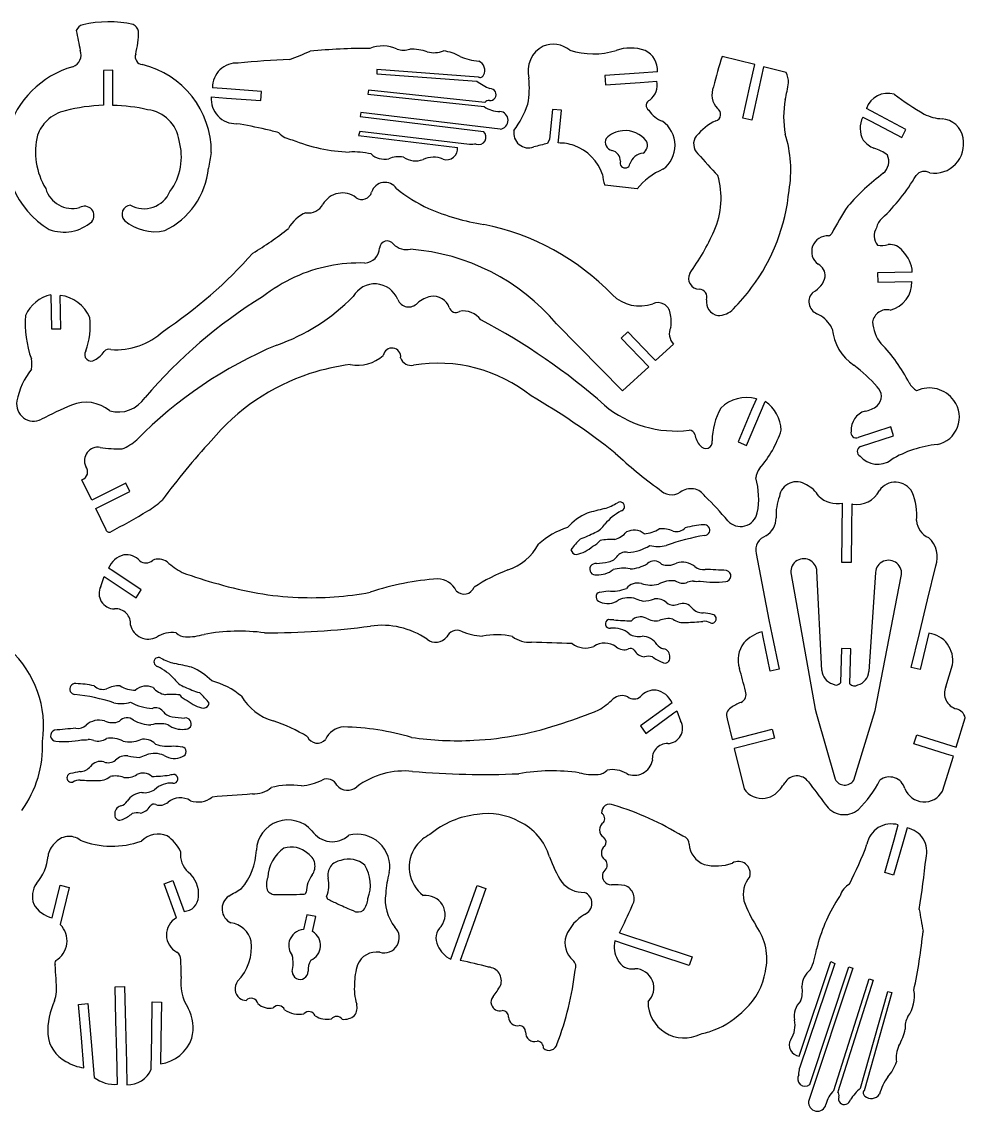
# Model space of a CAD drawing. Extents: x 0 to 235, y 0 to 127.
# Drawn here: x 127.9 to 234.7, y 3.8 to 127.1 of the extents above; entities that cross this region are included whole.
import ezdxf

# ---------------------------------------------------------------- set-up
doc = ezdxf.new("R2010")
doc.units = 0
doc.layers.add('WHITE', color=7, linetype='CONTINUOUS')

msp = doc.modelspace()

# ---------------------------------------------------------------- linework, layer by layer
at = {"layer": 'WHITE', "linetype": 'CONTINUOUS'}
for p, q in [((210.839914, 122.2946), (207.159914, 123.2081)), ((210.335914, 120.0006), (210.839914, 122.2946)), ((138.169414, 121.6491), (137.119414, 121.6436)), ((137.119414, 121.6436), (137.135414, 118.2681)), ((138.185414, 118.2206), (138.169414, 121.6491)), ((179.570841, 120.887738), (168.052414, 121.7276)), ((168.052414, 121.7276), (168.052414, 121.2606)), ((168.052414, 121.2606), (179.381914, 120.4361)), ((197.751914, 121.3181), (193.882414, 121.0451)), ((193.882414, 121.0451), (193.961414, 120.0006)), ((199.846414, 121.4706), (197.751914, 121.3181)), ((211.858414, 122.0426), (210.524914, 115.9896)), ((214.410051, 121.412761), (211.858414, 122.0426)), ((151.073914, 119.5541), (149.456914, 119.6751)), ((193.961414, 120.0006), (197.888414, 120.2786)), ((197.888414, 120.2786), (199.778435, 120.409884)), ((209.501414, 116.2206), (210.335914, 120.0006)), ((149.330941, 118.630361), (151.058414, 118.5041)), ((151.058414, 118.5041), (154.922414, 118.2206)), ((155.000914, 119.2656), (151.073914, 119.5541)), ((154.922414, 118.2206), (155.000914, 119.2656)), ((167.117914, 119.3966), (167.054914, 118.9296)), ((167.054914, 118.9296), (180.227414, 117.5436)), ((180.295581, 118.005506), (167.117914, 119.3966)), ((137.135414, 118.2681), (137.13537, 117.711489)), ((138.185414, 117.6746), (138.185414, 118.2206)), ((187.944914, 117.2231), (187.598414, 113.8686)), ((188.989414, 117.1181), (187.944914, 117.2231)), ((224.547914, 116.7716), (223.492414, 117.3281)), ((166.256914, 116.8716), (166.188914, 116.4041)), ((166.188914, 116.4041), (180.132914, 114.7401)), ((182.012441, 114.986542), (166.256914, 116.8716)), ((188.637914, 113.7056), (188.989414, 117.1181)), ((210.524914, 115.9896), (209.501414, 116.2206)), ((223.083173, 116.357027), (223.996414, 115.8741)), ((227.970914, 114.9606), (224.547914, 116.7716)), ((166.136414, 114.7346), (166.004914, 114.2781)), ((178.552379, 113.233407), (166.136414, 114.7346)), ((223.996414, 115.8741), (227.482414, 114.0311)), ((227.482414, 114.0311), (227.970914, 114.9606)), ((166.004914, 114.2781), (177.203414, 112.9181)), ((187.598414, 113.8686), (187.393543, 113.359091)), ((188.611414, 113.4221), (188.637914, 113.7056)), ((197.525914, 108.2406), (193.866971, 108.644999)), ((228.684802, 98.80085), (224.747414, 98.7221)), ((224.747414, 98.7221), (224.768414, 97.6721)), ((224.768414, 97.6721), (228.642914, 97.7456)), ((131.176316, 96.25476), (131.249914, 92.3801)), ((132.299914, 92.4011), (132.226414, 96.1706)), ((195.877414, 85.3871), (188.396414, 92.9631)), ((131.249914, 92.3801), (132.299914, 92.4011)), ((196.486414, 92.0651), (195.725414, 91.3356)), ((195.725414, 91.3356), (198.854414, 88.0701)), ((199.211414, 89.2196), (196.486414, 92.0651)), ((201.647455, 90.658128), (199.615414, 88.7946)), ((199.615414, 88.7946), (199.211414, 89.2196)), ((198.854414, 88.0701), (195.877414, 85.3871)), ((209.926414, 79.1766), (212.042386, 84.169344)), ((211.028914, 84.4791), (210.493414, 83.2191)), ((210.493414, 83.2191), (208.960414, 79.5861)), ((226.248914, 81.2816), (222.563414, 80.0901)), ((222.820594, 79.071649), (226.568914, 80.2791)), ((226.568914, 80.2791), (226.248914, 81.2816)), ((208.960414, 79.5861), (209.926414, 79.1766)), ((135.796414, 72.9921), (134.688556, 75.30181)), ((139.649914, 74.9241), (135.796414, 72.9921)), ((136.258414, 72.0471), (140.122414, 73.9841)), ((140.122414, 73.9841), (139.649914, 74.9241)), ((137.376914, 69.7056), (136.258414, 72.0471)), ((220.715414, 65.9516), (220.788914, 72.6716)), ((221.838914, 72.5511), (221.807414, 69.8106)), ((221.901787, 72.54578), (221.838914, 72.5511)), ((221.807414, 69.8106), (221.765414, 65.9361)), ((211.018306, 66.954711), (212.435914, 59.4576)), ((221.765414, 65.9361), (220.715414, 65.9516)), ((230.406914, 61.7256), (231.335914, 65.5526)), ((136.820008, 63.227093), (137.203414, 64.3661)), ((137.203414, 64.3661), (137.528914, 64.1456)), ((137.528914, 64.1456), (140.804914, 61.9566)), ((138.164414, 64.9856), (137.702414, 65.2956)), ((141.387914, 62.8331), (138.164414, 64.9856)), ((214.956162, 64.587015), (217.675414, 49.3513)), ((218.451672, 53.735764), (217.888291, 64.960402)), ((224.517657, 64.8176), (223.762516, 53.60613)), ((224.463914, 49.20955), (227.440414, 64.3976)), ((140.804914, 61.9566), (141.387914, 62.8331)), ((229.482914, 57.8931), (230.406914, 61.7256)), ((212.435914, 59.4576), (212.834914, 57.6516)), ((211.795414, 57.5046), (211.674914, 58.0926)), ((212.588414, 53.6456), (211.795414, 57.5046)), ((212.834914, 57.6516), (213.617414, 53.8556)), ((228.553414, 54.0656), (229.482914, 57.8931)), ((230.569296, 57.9404), (229.571914, 53.8191)), ((220.673414, 56.1971), (220.573408, 52.32256)), ((221.723414, 56.1656), (220.673414, 56.1971)), ((221.618087, 52.2283), (221.723414, 56.1656)), ((232.464496, 51.860763), (233.231414, 54.3546)), ((213.617414, 53.8556), (212.588414, 53.6456)), ((229.571914, 53.8191), (228.553414, 54.0656)), ((201.032914, 49.73455), (197.898914, 47.45605)), ((201.484414, 50.0653), (201.032914, 49.73455)), ((217.675414, 49.3513), (217.838414, 48.78955)), ((198.518414, 46.60555), (201.699914, 48.92605)), ((201.699914, 48.92605), (202.019914, 49.15705)), ((202.019914, 49.15705), (202.44512, 48.033518)), ((207.731757, 48.259276), (208.288414, 45.9283)), ((217.838414, 48.78955), (219.948914, 41.40805)), ((222.053931, 41.303008), (224.463914, 49.20955)), ((233.645914, 45.0358), (234.674914, 48.38005)), ((197.898914, 47.45605), (198.518414, 46.60555)), ((208.288414, 45.9283), (212.834914, 47.06755)), ((212.834914, 47.06755), (213.092414, 46.04905)), ((213.092414, 46.04905), (209.270414, 45.09355)), ((228.873914, 45.4243), (229.183414, 46.42705)), ((229.183414, 46.42705), (233.645914, 45.0358)), ((209.270414, 45.09355), (208.535414, 44.90455)), ((208.535414, 44.90455), (209.632414, 40.31605)), ((232.569914, 44.2693), (228.873914, 45.4243)), ((232.113085, 40.06399), (233.336414, 44.03305)), ((233.336414, 44.03305), (232.569914, 44.2693)), ((226.621414, 34.57255), (227.094082, 36.242011)), ((228.091414, 35.90605), (227.650414, 34.3468)), ((225.560914, 30.84505), (226.621414, 34.57255)), ((227.650414, 34.3468), (226.574414, 30.5563)), ((226.574414, 30.5563), (225.560914, 30.84505)), ((143.996914, 29.58505), (144.983914, 29.94205)), ((144.983914, 29.94205), (146.249414, 26.4613)), ((131.32852, 25.721051), (132.205414, 29.41705)), ((132.205414, 29.41705), (133.229414, 29.17555)), ((133.229414, 29.17555), (132.231914, 24.96505)), ((145.398924, 25.731544), (143.996914, 29.58505)), ((178.142914, 25.8103), (179.418914, 29.39605)), ((180.410914, 29.0443), (178.956914, 24.9703)), ((179.418914, 29.39605), (180.410914, 29.0443)), ((160.135414, 26.0833), (159.778414, 24.4033)), ((161.164414, 25.8628), (160.135414, 26.0833)), ((160.802482, 24.167032), (161.164414, 25.8628)), ((176.867414, 22.2298), (178.142914, 25.8103)), ((178.956914, 24.9703), (177.507541, 20.901354)), ((195.551914, 24.04105), (203.762914, 21.32155)), ((176.441914, 21.04855), (176.867414, 22.2298)), ((196.208414, 22.71805), (195.016285, 23.111815)), ((203.432414, 20.32405), (196.208414, 22.71805)), ((203.762914, 21.32155), (203.432414, 20.32405)), ((215.890414, 10.08655), (219.470914, 20.7808)), ((219.896414, 20.5603), (215.927384, 8.700759)), ((221.959414, 20.0143), (216.945673, 4.957281)), ((217.082414, 6.847275), (221.518414, 20.1718)), ((219.470914, 20.7808), (219.896414, 20.5603)), ((221.518414, 20.1718), (221.959414, 20.0143)), ((219.812414, 6.196275), (223.817914, 18.8173)), ((224.258914, 18.6598), (220.253164, 6.033528)), ((223.817914, 18.8173), (224.258914, 18.6598)), ((138.437414, 17.9248), (139.487414, 17.9563)), ((138.536914, 14.1238), (138.437414, 17.9248)), ((139.487414, 17.9563), (139.602914, 13.6303)), ((222.815414, 6.437775), (225.902414, 17.37355)), ((226.358914, 17.27905), (223.219647, 6.164772)), ((225.902414, 17.37355), (226.358914, 17.27905)), ((142.579414, 12.4018), (142.631914, 16.20805)), ((142.631914, 16.20805), (143.681914, 16.1923)), ((143.681914, 16.1923), (143.624414, 11.87155)), ((134.294914, 15.92455), (135.339914, 16.0138)), ((134.620414, 12.13405), (134.294914, 15.92455)), ((135.339914, 16.0138), (135.712414, 11.7088)), ((138.636914, 10.3228), (138.536914, 14.1238)), ((139.602914, 13.6303), (139.712914, 9.30955)), ((142.526798, 8.595525), (142.579414, 12.4018)), ((134.914333, 8.753046), (134.620414, 12.13405)), ((135.712414, 11.7088), (136.064414, 7.666275)), ((143.624414, 11.87155), (143.587414, 9.1993)), ((138.726136, 6.884044), (138.636914, 10.3228)), ((139.712914, 9.30955), (139.781414, 6.826275))]:
    msp.add_line(p, q, dxfattribs=at)
for centre, radius, start, end in [((137.740808, 113.999408), 13.139289, 77.899091, 103.055608), ((135.071414, 125.7381), 1.10226, 105.72521, 158.162), ((179.393624, 134.071624), 46.032429, -170.088391, -167.229291), ((139.807458, 125.686454), 1.348823, 16.733314, 59.341458), ((128.876914, 126.2986), 12.2243, -13.400261, -1.049), ((188.014005, 121.643525), 2.952653, 50.35551, 112.383066), ((133.146914, 123.4006), 1.44094, -69.811, 20.115947), ((141.617468, 123.179259), 0.896125, 161.364741, 263.028548), ((126.946742, 204.786515), 87.667307, -69.108715, -67.476424), ((166.9358, 59.073082), 65.0495, 89.696282, 95.652386), ((168.751414, 120.5151), 3.894942, 65.4802, 112.186154), ((171.086914, 126.0171), 2.086078, -110.162479, -69.832), ((171.638403, 116.671906), 7.38885, 73.151106, 88.698978), ((174.556463, 126.66822), 3.025952, -104.86749, -69.259813), ((175.088491, 119.165353), 4.704055, 59.127891, 83.413677), ((188.33814, 121.564958), 3.160268, 117.280444, 194.817791), ((192.567914, 132.3906), 8.8842, -107.49, -73.084204), ((196.790914, 119.1501), 5.01575, 70.938116, 109.061), ((197.337922, 121.626717), 2.513346, -3.561242, 64.270488), ((139.137415, 112.37606), 10.193352, -0.110539, 76.548003), ((152.217914, 119.7111), 2.761235, 86.7199, 180.747023), ((164.611914, -8.39135), 131.429991, 92.7926, 95.341919), ((180.023922, 129.02003), 6.340163, -113.436313, -93.809791), ((179.160914, 121.6511), 1.132484, -29.843, 67.041633), ((236.212156, 113.167957), 30.738204, 160.935399, 167.577864), ((136.574185, 111.774177), 10.683639, 105.917258, 164.205793), ((179.765414, 121.2501), 0.411364, -118.234, -23.281001), ((211.543387, 120.127857), 3.141456, 2.078459, 24.143001), ((183.473056, 125.801255), 6.747023, -127.326943, -112.665127), ((174.25279, 119.700875), 11.0806, -9.763198, 5.467942), ((197.600414, 120.0076), 2.21486, -51.11046, 10.4647), ((208.293414, 118.8681), 2.289369, 156.523201, 222.799), ((160.195914, 129.9101), 55.33804, -12.07227, -10.062), ((152.1249, 118.403417), 2.80316, 175.356241, 271.268907), ((180.886713, 118.895796), 0.679625, -96.500575, 91.145362), ((225.891273, 116.509143), 2.5348, 73.12925, 161.150377), ((248.621461, 148.574211), 36.9087, -126.578094, -120.238892), ((138.298565, 94.826531), 22.9145, 92.909721, 103.887269), ((137.824414, 98.8426), 18.8354, 76.8093, 88.901803), ((141.672453, 113.174294), 4.03195, 7.274007, 83.591031), ((181.93415, 119.879428), 2.892929, -126.154727, -88.971595), ((180.734126, 117.67914), 0.546659, 82.046132, 143.343324), ((174.464459, 121.599836), 11.35535, -36.50062, -19.432979), ((199.185266, 117.676552), 0.637445, 107.748972, 239.240262), ((206.235774, 116.654695), 0.75878, -75.179089, 60.131095), ((224.080414, 116.3756), 9.965048, 168.652, 191.34992), ((133.738914, 112.8296), 4.340275, 134.075598, 159.843309), ((133.744914, 112.8351), 4.340505, 102.59, 134.183), ((181.918919, 115.985695), 1.00352, -84.652623, 86.163052), ((201.384414, 118.6776), 2.96231, -148.477, -109.456372), ((209.097414, 110.2621), 6.256257, 115.23807, 141.002), ((225.503341, 115.102458), 2.726015, 152.598634, 209.925596), ((232.381201, 121.465451), 5.323306, -116.163183, -93.568097), ((231.924914, 113.6261), 2.529454, 8.25743, 87.167612), ((136.236414, 112.3851), 10.20445, 166.991402, 239.078), ((144.819914, 69.1606), 47.02105, 76.8851, 80.986), ((144.869289, 69.150433), 47.019775, 75.067282, 76.946507), ((179.580914, 114.0931), 0.850478, -109.423, 49.530235), ((185.249414, 114.5476), 1.683475, 169.81395, 290.517), ((196.162414, 111.7851), 3.040965, 95.179, 134.82), ((196.16176, 111.78596), 3.04005, 37.266835, 95.168177), ((198.471027, 113.139683), 3.353413, -53.602871, 54.932958), ((137.434495, 112.398925), 8.00525, 166.076395, 211.076588), ((139.382137, 111.825399), 6.5589, -36.597255, 16.468754), ((158.771727, 116.135816), 2.36723, -138.985071, -96.645237), ((165.574865, 131.014915), 18.6272, -112.329498, -91.939937), ((194.880032, 113.517339), 0.960213, 153.743272, 258.332988), ((197.678008, 113.153657), 1.019531, -58.643991, 27.650302), ((205.395914, 113.3001), 1.468112, 142.239526, 228.574), ((201.221861, 110.356785), 13.702944, -9.662477, 17.22459), ((225.708174, 115.863286), 3.330045, -140.442002, -114.10283), ((231.184992, 113.313667), 3.3127, -98.952597, 11.769393), ((168.316379, 108.111912), 19.4543, 167.398013, 172.783018), ((165.436632, 103.977307), 8.435464, 76.455631, 93.345941), ((175.969136, 112.771024), 1.24301, -108.965815, 6.795308), ((181.535414, 79.5656), 33.799602, 93.79536, 95.0633), ((192.145708, 91.028598), 22.83055, 102.013923, 106.034746), ((188.659414, 108.2036), 5.21869, 70.497663, 90.526994), ((188.653914, 108.2031), 5.221, 18.3512, 70.4426), ((194.413414, 111.3741), 1.233332, -0.944, 77.238223), ((198.398079, 110.545618), 1.74772, 96.226415, 163.434181), ((222.883914, 108.0196), 5.02229, 53.510379, 73.0477), ((168.969914, 113.9216), 2.337993, -131.78, -78.961585), ((170.551414, 108.9861), 2.873946, 79.363338, 113.237), ((172.42976, 113.821368), 2.42068, -123.835847, -68.860966), ((174.470754, 108.969958), 2.844494, 67.372213, 114.244068), ((196.171914, 111.1541), 0.56195, 159.186129, 348.692), ((271.116414, 170.9206), 88.859474, -138.636511, -136.499), ((224.226914, 111.3416), 1.792712, -48.982022, 23.5313), ((140.175914, 111.4966), 8.8902, -64.094096, -6.074), ((197.614849, 110.076741), 4.012041, -176.715614, -159.092441), ((203.442414, 103.4051), 7.64105, 112.967, 140.741193), ((198.019414, 107.1741), 9.018158, -24.262, 16.614246), ((241.07711, 89.04362), 26.1605, 126.807902, 138.856399), ((230.065914, 109.0281), 1.179369, 59.218308, 143.699), ((168.987414, 107.3901), 1.577965, 34.4388, 162.777508), ((209.171914, 121.6506), 23.236476, -46.14, -30.875309), ((133.605851, 109.160314), 3.156785, -163.556948, -75.130906), ((141.706914, 109.1906), 3.205725, -118.439, -23.446579), ((164.172059, 105.242487), 2.52859, 51.907453, 150.652622), ((166.376414, 108.1876), 1.152127, -124.007349, -16.659), ((180.778114, 120.956348), 16.451451, -129.61219, -114.649689), ((192.990914, 110.1011), 21.8354, -36.696, -5.372), ((134.976914, 105.1966), 1.07127, -39.649449, 121.579), ((140.233581, 105.360609), 1.012522, 93.017863, 223.36687), ((160.335914, 107.3641), 1.855335, -98.988856, -28.397), ((242.471844, 91.861764), 25.5382, 145.692729, 153.680086), ((161.574578, 101.804667), 4.028165, 112.300512, 151.011063), ((184.639527, 131.430974), 27.595426, -112.865665, -99.300057), ((226.385414, 103.5051), 1.781632, 128.660593, 169.82), ((132.651914, 108.1356), 4.800405, -110.22139, -48.993), ((142.938914, 108.6231), 5.24465, -131.0081, -77.657), ((137.367142, 129.198914), 32.789065, -59.458297, -50.889469), ((174.678494, 76.829535), 27.9162, 44.064158, 78.634254), ((226.007414, 102.9126), 1.647892, 146.589475, 219.847), ((169.244414, 101.4786), 0.863343, 34.843158, 176.171), ((181.482556, 114.415599), 27.07065, -35.593695, -23.852963), ((219.066801, 101.128149), 1.7737, 85.410612, 233.697128), ((218.566884, 104.10832), 1.371598, -62.098767, -42.314427), ((166.613186, 101.604088), 1.77117, -86.913603, -2.195051), ((171.482414, 103.5411), 2.191264, -134.264, -79.140927), ((170.10686, 77.516073), 23.939893, 40.183832, 85.715857), ((225.192646, 105.095498), 3.269962, -97.91771, -76.236028), ((226.134414, 100.1181), 1.808766, 35.7133, 95.194809), ((225.125414, 98.6116), 3.564338, 3.04351, 45.962738), ((115.06704, 135.418184), 52.014423, -56.332546, -41.490241), ((166.157163, 82.048077), 17.795954, 88.224477, 114.561259), ((204.555221, 98.092238), 1.20207, 151.838034, 270.513383), ((217.348406, 98.372952), 1.484676, -3.337667, 63.249179), ((166.167414, 82.0531), 17.79565, 114.598, 128.302), ((167.840319, 94.680341), 2.79881, 21.671706, 151.064368), ((216.301147, 98.875717), 2.597135, -63.367334, -13.11267), ((225.418577, 97.65014), 3.22575, -76.241977, 1.695811), ((132.113604, 92.156643), 4.203935, 102.882644, 155.304678), ((197.856414, 99.4206), 4.451273, -134.472507, -71.072), ((204.519414, 95.9656), 0.925789, -17.79, 87.116198), ((192.988414, 110.0916), 21.831773, -44.983921, -36.672088), ((218.457414, 95.4581), 1.478278, 132.149, 247.012296), ((131.743481, 92.049445), 4.149355, 23.093833, 83.31633), ((185.167414, 47.4875), 57.070421, 121.748357, 139.402), ((149.383914, 111.7531), 22.43435, -70.862, -44.479229), ((171.675414, 96.1916), 1.323345, -158.84, -41.78604), ((175.020673, 92.40716), 3.740106, 103.083407, 129.095657), ((174.452286, 94.128949), 1.941276, 20.233938, 98.241018), ((199.909876, 93.986882), 1.366685, 7.720245, 116.489264), ((206.891451, 95.410802), 1.515086, 169.660386, 261.256783), ((140.531982, 93.042555), 12.26875, 175.931472, 199.344955), ((176.998851, 94.989343), 0.749315, -165.390767, -56.44463), ((177.897594, 92.069841), 2.345655, 34.82516, 101.921997), ((198.171914, 93.2301), 3.232085, -12.083, 16.914888), ((206.800786, 96.054076), 2.145302, -93.732, -40.579958), ((216.467414, 90.9266), 3.47109, 30.9398, 65.9844), ((225.834414, 92.8741), 1.679985, 77.929269, 169.933), ((127.994914, 92.6521), 7.634512, -21.281, 7.714849), ((146.663914, 30.28865), 71.3005, 48.579174, 62.2857), ((202.896973, 91.839729), 1.719731, 155.476334, 223.399771), ((216.467003, 90.923045), 3.473272, 25.091527, 30.986603), ((228.626414, 93.4946), 4.458209, -175.795987, -141.535), ((138.527283, 97.898073), 7.885629, -94.206119, -47.028825), ((225.303353, 92.974208), 5.72015, -174.197881, -124.485722), ((137.699414, 89.4306), 0.652581, 67.5248, 142.38105), ((175.892695, 45.147218), 49.285566, 112.86922, 135.252328), ((169.777414, 89.2251), 0.991315, -7.014, 171.171142), ((212.850414, 78.5521), 17.292152, 26.5644, 44.728376), ((126.457008, 88.390014), 2.567254, -12.750971, 13.250989), ((135.733732, 89.481315), 0.741906, 147.38303, 304.93813), ((134.945551, 91.198911), 2.623131, -62.454748, -31.484325), ((165.864716, 92.685044), 4.420953, -100.487723, -48.435441), ((171.93788, 89.487206), 1.237386, -161.961827, -76.277612), ((135.460785, 82.694569), 8.27965, 141.724135, 169.370366), ((168.068914, 64.0936), 24.43035, 97.0747, 108.067), ((174.939414, 71.4276), 17.0736, 51.5515, 99.126059), ((213.893774, 76.800366), 14.073698, 39.874348, 54.509068), ((168.085591, 64.099321), 24.430089, 108.108345, 140.261795), ((223.786275, 84.751982), 1.404445, -49.686489, 49.699485), ((230.98527, 87.937833), 3.138593, -148.226901, -125.15339), ((230.628914, 82.2896), 3.406444, 35.4235, 115.206516), ((129.227948, 83.876284), 1.935825, 169.717527, 296.78182), ((135.151088, 79.911454), 4.169657, 49.960588, 113.374392), ((138.796696, 86.590522), 3.617365, -105.442633, -32.893671), ((144.280425, 14.034507), 81.9225, 51.700747, 59.745857), ((209.941168, 80.478031), 4.146293, 74.790928, 135.0388), ((209.64339, 80.709582), 4.210123, 2.927595, 55.262588), ((230.852788, 82.38818), 3.167175, -77.843905, 36.317716), ((147.76004, 48.86316), 37.679671, 112.243194, 117.94884), ((201.914111, 93.414935), 12.5931, -129.906167, -83.051086), ((213.654291, 79.653766), 7.633871, 150.542655, 179.525026), ((223.984264, 80.964554), 2.215335, 107.043921, 184.433638), ((223.053414, 85.5666), 2.49991, -83.533994, -48.958), ((203.442914, 80.2581), 0.65626, 16.24085, 90.4571), ((206.665414, 80.8796), 2.6292, -170.411, -139.324424), ((202.16641, 84.678025), 12.269804, -41.24957, -17.812725), ((222.315469, 80.605257), 0.57172, 160.797681, 295.701519), ((136.4904, 77.470514), 1.525006, 79.925065, 205.506202), ((138.983395, 93.92388), 15.1167, -98.468674, -89.104703), ((137.538914, 83.3866), 4.87636, -69.839, -46.600023), ((203.389456, 29.536728), 73.782, 137.147335, 143.911201), ((205.289414, 79.5801), 0.74396, -146.173, 10.607301), ((223.045942, 78.522406), 0.593675, 112.30773, 243.775674), ((232.797414, 66.5246), 12.831195, 95.714834, 120.498), ((228.160914, 113.5791), 48.36195, -133.202267, -125.56), ((224.746914, 79.6016), 2.54008, -140.616, -52.719111), ((134.374104, 76.206166), 0.957465, -70.827, 39.394907), ((213.490397, 75.121359), 2.56066, 145.055777, 171.10769), ((203.022414, 73.1781), 8.27555, -11.246601, 16.4184), ((201.440749, 75.490726), 1.883481, -138.240497, -58.527729), ((203.617414, 72.3826), 1.91822, 32.6371, 128.472098), ((215.563914, 73.1491), 1.934499, 54.262429, 171.873), ((215.356263, 71.830857), 3.18313, 30.437455, 65.152984), ((222.364414, 75.4441), 2.934934, -99.069, -27.722362), ((226.762341, 72.84523), 2.182041, 29.392348, 145.57473), ((136.889414, 80.5041), 10.18035, -58.927263, -47.51), ((195.595224, 72.276171), 0.51483, -77.171355, 122.845886), ((178.995021, 46.373389), 37.68, 40.165208, 45.866664), ((219.302762, 71.285696), 6.044278, 159.296119, 182.73724), ((220.186914, 75.6426), 3.031377, -133.49, -78.545503), ((222.043394, 71.216325), 7.149473, -4.284964, 22.186677), ((99.474804, 142.935237), 82.964174, -62.432423, -59.04897), ((194.839414, 65.2336), 6.97029, 115.152, 137.976161), ((229.139724, -69.84672), 146.2175, 103.976595, 104.764406), ((192.034449, 78.047759), 6.266906, -73.403484, -58.423929), ((198.780748, 66.156055), 6.402796, 118.663683, 140.053913), ((209.243914, 71.9526), 1.93459, -138.739712, -11.585), ((210.881527, 70.991169), 2.38386, -58.678169, 0.141287), ((231.388414, 70.8081), 2.21906, -176.746, -112.681861), ((137.780978, 69.794309), 0.413687, -167.617612, -77.549966), ((192.286914, 61.4791), 8.820542, 107.317, 132.131997), ((186.421968, 81.675479), 13.86965, -70.218625, -62.861947), ((191.758736, 71.665737), 2.534235, -67.012909, -33.497886), ((194.305821, 71.085439), 2.632388, -74.806026, -39.782033), ((197.178414, 67.7316), 1.873227, 51.6942, 116.97315), ((198.133914, 72.8131), 3.617434, -86.741637, -58.092), ((200.373914, 66.8491), 2.911617, 64.8628, 96.466885), ((201.972204, 70.807521), 1.371069, -105.286409, -42.652761), ((205.868009, 58.633177), 11.61015, 94.018015, 104.400477), ((205.147011, 69.610417), 0.611415, -84.404777, 98.704101), ((180.988221, 70.902537), 6.104691, -71.858893, -28.171616), ((196.537914, 62.8741), 7.90333, 133.317572, 145.241), ((191.89667, 69.441697), 1.75533, -69.281438, -34.579327), ((194.65464, 60.428633), 8.1236, 87.593531, 99.299499), ((196.00228, 72.771131), 5.73205, -85.156668, -59.008902), ((199.873537, 71.852687), 4.09985, -102.964586, -76.386549), ((208.777664, 46.264632), 23.016002, 98.925768, 110.178147), ((212.630229, 67.370041), 1.664571, 107.8222, 194.448606), ((228.605414, 66.5736), 2.915145, -20.501986, 48.6126), ((140.064135, 64.344658), 2.54598, 104.680126, 158.067911), ((139.661707, 64.649318), 2.17182, 43.554947, 96.418314), ((190.743511, 67.562731), 0.722152, -165.343081, -95.900642), ((189.865131, 70.665646), 3.904936, -78.116109, -47.212791), ((194.066117, 67.505633), 1.494825, -80.705881, -31.794677), ((196.172631, 66.009535), 1.095847, 73.370369, 139.718751), ((141.933414, 67.0016), 1.104194, -129.191755, -47.876), ((143.361027, 64.739013), 1.59872, 52.31732, 115.448714), ((149.577414, 71.7166), 7.751075, -132.525654, -117.29), ((192.822323, 65.18204), 0.645338, 81.605569, 281.702605), ((191.982914, 76.7196), 10.939021, -85.104, -77.730678), ((196.521765, 69.374118), 4.168183, -87.019148, -58.632249), ((199.467801, 64.964719), 1.15151, 43.858521, 132.393844), ((201.023581, 67.684726), 2.054502, -110.678108, -62.161409), ((202.667766, 63.736219), 2.23906, 51.12923, 107.808042), ((204.980414, 66.5191), 1.379989, -131.117614, -79.003), ((216.407914, 64.8861), 1.48224, 2.873349, 191.641), ((225.994914, 64.7181), 1.480605, -12.501525, 176.146701), ((159.962301, 101.504573), 39.235637, -110.809106, -104.483153), ((190.142414, 46.29475), 20.156775, 111.091, 123.294273), ((193.102676, 67.312613), 2.766537, -93.09683, -51.984273), ((195.925044, 61.42118), 3.876705, 77.887197, 106.769561), ((201.449104, -31.103848), 96.343, 86.298452, 87.742765), ((207.506742, 64.420127), 0.63897, -85.328516, 75.295143), ((138.337309, 62.423401), 1.71701, 152.090504, 271.410603), ((160.689011, 98.44342), 36.483105, -106.791111, -92.428457), ((176.819359, 34.593241), 29.54835, 93.615607, 108.735552), ((174.882914, 61.6256), 2.458264, 27.3379, 88.29701), ((177.9503, 63.579222), 1.208716, -136.97724, -21.153455), ((194.726914, 67.0281), 4.321869, -96.475, -68.318552), ((197.618136, 61.924667), 1.690584, 76.447378, 139.971672), ((199.097726, 66.665666), 3.2815, -109.278521, -74.728505), ((201.512414, 60.5656), 3.31885, 84.214677, 117.849), ((202.704559, 65.164004), 1.55444, -123.484393, -69.304381), ((204.884236, 57.452374), 6.466394, 98.569633, 104.603236), ((204.349914, 66.1881), 2.380528, -100.388, -81.983975), ((206.292453, 74.220439), 10.5137, -98.811727, -83.082181), ((160.660914, 98.4491), 36.4876, -92.384, -79.471), ((193.462626, 62.039664), 0.582362, 106.834698, 256.420224), ((187.758414, 104.2616), 42.030586, -82.432, -81.129601), ((194.173914, 63.5366), 2.230513, -112.345659, -56.665), ((196.575972, 59.431252), 2.531705, 71.002317, 117.686733), ((200.687364, 71.427159), 10.149202, -108.898463, -104.105937), ((197.935045, 66.729634), 5.153193, -86.898637, -72.504797), ((199.725414, 60.0931), 1.738528, 46.9416, 97.974371), ((138.488936, 59.01234), 1.698097, -5.186678, 93.692456), ((201.697031, 62.528522), 1.404639, -123.956928, -67.927197), ((202.678341, 59.903191), 1.399165, 38.828321, 108.911048), ((204.935914, 61.7981), 1.548826, -138.925105, -87.756), ((194.455414, 58.9986), 0.505682, 110.103585, 277.095), ((194.347414, 54.8431), 4.630825, 83.266361, 90.8143), ((196.690058, 78.420444), 19.0636, -95.416962, -89.429006), ((197.930414, 58.3026), 1.488872, 64.981034, 134.869), ((199.64665, 61.431456), 2.085165, -121.405599, -79.107476), ((201.093414, 56.8006), 2.789629, 79.868205, 112.172), ((202.806774, 61.169206), 2.031565, -127.000046, -81.812487), ((201.898414, 94.1381), 35.000188, -88.039, -84.947157), ((205.160101, 57.997987), 1.288443, 58.857484, 97.988631), ((198.513914, 18.82055), 41.933931, 79.6079, 81.106868), ((205.991063, 59.573529), 0.500625, -109.197682, 79.989021), ((142.205414, 59.3581), 2.085867, -166.152, -63.018422), ((144.900414, 54.8061), 3.211091, 82.208628, 122.995), ((146.475414, 59.1371), 1.61881, -134.753, -92.805385), ((152.486058, 36.089912), 22.079685, 82.525865, 100.368866), ((155.626761, 149.237606), 91.256, -90.168648, -82.616346), ((168.655414, 49.80825), 9.024296, 55.64016, 98.2896), ((177.133414, 57.0261), 1.252635, 66.716348, 157.022), ((180.165403, 63.657374), 6.0393, -114.83811, -91.457965), ((194.897244, 55.892251), 2.632115, 48.428441, 98.287231), ((212.807773, 53.933698), 4.310434, 105.237322, 137.554172), ((146.491414, 64.7181), 7.198494, -90.758, -73.697834), ((174.737665, 58.486398), 1.57716, -128.836708, -38.015027), ((181.554414, 49.4038), 8.359747, 77.073892, 100.634), ((185.384183, 60.223403), 3.31339, -126.26075, -86.481739), ((177.133488, -266.693068), 323.719735, 87.692777, 88.503535), ((191.676914, 58.7961), 2.532218, -126.64, -67.946723), ((193.853688, 54.569403), 2.244225, 54.288656, 123.113113), ((197.699466, 59.55238), 1.993444, -121.976418, -78.460969), ((198.003414, 55.4206), 2.180688, 35.2924, 87.508143), ((211.963414, 54.9421), 3.01185, 140.871139, 199.438), ((230.173853, 54.865735), 3.09999, -9.49042, 82.671241), ((118.597342, 47.402657), 11.747563, -8.32109, 47.62936), ((196.056414, 57.4521), 1.386269, -130.093, -68.704274), ((196.800914, 55.7511), 0.475091, 32.790068, 120.488), ((198.537914, 56.8491), 1.579881, -147.85, -96.248008), ((200.705914, 57.2326), 1.075152, -149.102407, -99.199), ((200.344934, 55.284322), 0.90679, -5.024101, 77.964177), ((143.351914, 54.6826), 0.515255, 59.427797, 259.332), ((146.686914, 60.5876), 6.2666, -119.365, -104.377256), ((115.528914, -88.6719), 146.217, 77.532756, 78.3196), ((198.808414, 53.2521), 2.074279, 77.021847, 102.316), ((201.686356, 58.264341), 3.842395, -128.88504, -109.764403), ((200.688149, 55.126952), 0.56549, -122.173125, 7.924), ((140.41068, 48.443509), 6.40025, 42.201173, 63.599246), ((144.400414, 47.66655), 6.97225, 44.442888, 67.2696), ((82.215107, 18.827171), 131.676, 14.3191, 15.46557), ((220.141914, 53.8206), 1.69237, -177.126651, -106.349927), ((222.070414, 53.7201), 1.695935, -74.392, -3.853299), ((133.911914, 51.62645), 0.61149, 83.110967, 267.525), ((133.668414, 40.63125), 11.6066, 78.060134, 88.4357), ((137.042414, 52.9524), 1.370655, -135.211, -72.459206), ((138.806116, 49.068171), 2.909828, 85.995923, 117.655981), ((140.797668, 55.11624), 3.61821, -119.621505, -90.966624), ((141.956663, 50.075937), 1.874113, 65.567015, 130.616526), ((147.210914, 54.2331), 2.5417, -144.102635, -110.707), ((152.11538, 64.455076), 13.871696, -114.730276, -107.359337), ((147.091914, 44.0344), 8.8158, 50.128809, 74.9685), ((220.053914, 52.7323), 0.661635, -125.94734, -38.263897), ((222.146414, 52.63285), 0.66551, -142.558, -55.149363), ((234.145473, 51.145038), 1.827005, 156.936695, 255.336604), ((131.266414, 28.15165), 23.0134, 72.2153, 83.465162), ((144.692769, 53.539205), 2.63291, -138.139548, -102.972056), ((144.800972, 42.883184), 8.120464, 83.246209, 94.939677), ((147.162072, 51.99784), 1.755215, -143.235576, -108.460324), ((142.793926, 45.246846), 7.9045, 37.080327, 49.030454), ((158.004914, 53.9076), 6.1105, -149.436, -105.813022), ((195.850914, 49.2777), 1.6023, 67.043013, 129.937), ((197.183114, 51.598083), 1.101975, -129.92752, -48.402119), ((199.548914, 49.34135), 2.17327, 85.890476, 138.76), ((199.162414, 49.02175), 2.54571, 24.200037, 77.7016), ((208.87125, 51.026177), 0.999115, -66.128684, 21.57354), ((139.10153, 54.081677), 4.096465, -101.34553, -74.805091), ((142.917326, 55.162376), 5.732344, -118.578053, -92.430201), ((143.028553, 48.396299), 1.09764, 42.371799, 108.830866), ((149.146224, 53.310262), 3.91353, -130.467345, -99.557275), ((148.390787, 50.169781), 0.726455, -81.636869, -12.484551), ((189.351074, 55.991906), 7.7477, -60.300106, -45.075247), ((208.655914, 48.64825), 1.002609, 120.876283, 202.826), ((211.474414, 44.6154), 5.920585, 111.801292, 124.26), ((233.322325, 48.026944), 1.397921, 14.631055, 75.048711), ((136.630914, 45.8599), 2.239475, 74.484818, 131.186), ((139.782767, 47.220024), 1.150177, 50.052494, 138.574751), ((142.556914, 51.7404), 4.16933, -119.225, -90.842231), ((145.078571, 49.975669), 1.496775, -145.877916, -97.064041), ((146.777483, 59.267913), 10.940911, -99.910216, -92.546631), ((146.412682, 47.704073), 0.645245, -99.433096, 100.838368), ((177.717779, 85.324318), 39.2412, -73.107609, -66.779038), ((131.769914, 46.3458), 0.638575, 106.730958, 267.616), ((141.754232, -48.849859), 96.345357, 94.61584, 96.058211), ((134.209192, 48.542108), 1.37496, -98.713683, -46.468048), ((138.115914, 49.87105), 2.05415, -115.55, -66.94452), ((143.474202, 43.823104), 3.874069, 75.677691, 104.631161), ((146.049414, 49.8238), 2.768285, -125.737, -84.662379), ((149.853784, 28.945678), 20.154745, 59.032289, 71.227557), ((164.477914, 44.88395), 2.457125, 93.934612, 154.983), ((163.658414, 17.7935), 29.54895, 73.623083, 88.7378), ((177.194414, 82.2536), 36.481721, -87.115804, -70.919229), ((200.959414, 47.1726), 1.71712, -88.940233, 30.0909), ((117.874232, 45.148788), 12.359413, -35.993159, 2.567968), ((132.574129, 56.187162), 10.512264, -94.532775, -78.774868), ((134.853007, 48.238292), 2.373707, -95.621312, -77.256639), ((134.617914, 39.49745), 6.4702, 77.2271, 83.266048), ((136.538414, 47.2883), 1.559745, -108.310684, -54.229), ((137.919914, 42.74115), 3.315055, 64.53, 98.146365), ((140.083414, 48.93635), 3.28619, -102.975911, -68.395), ((141.755914, 44.2586), 1.68706, 42.2425, 105.911231), ((161.332513, 46.705022), 1.20652, -156.685816, -40.400954), ((177.186914, 82.2531), 36.4816, -98.19, -87.104), ((144.437914, 49.47205), 4.323655, -109.356431, -81.267), ((149.952277, 86.953698), 42.036818, -96.636101, -95.333953), ((145.902914, 44.53495), 0.581385, -74.285, 75.905981), ((200.952533, 43.753109), 1.70311, 88.699967, 187.383147), ((136.774414, 42.0333), 1.397495, 73.251996, 143.617), ((137.654072, 44.689093), 1.401225, -109.89987, -53.64906), ((139.721414, 42.34175), 1.73641, 84.379612, 135.42), ((141.237377, 49.046595), 5.1556, -105.132815, -90.721717), ((138.258301, 53.610316), 10.1464, -73.309069, -68.506529), ((142.893414, 41.80705), 2.53437, 64.577533, 111.225), ((145.135414, 46.0071), 2.232455, -121.126, -65.522807), ((197.216914, 43.9547), 2.08937, -114.517891, -11.609), ((133.485214, 41.567993), 0.503029, 102.57493, 290.965859), ((142.559914, 1.14224), 41.9348, 101.154788, 102.651), ((134.445914, 43.82765), 1.54288, -89.952, -38.73662), ((139.744914, 43.68135), 2.086475, -98.549501, -56.397), ((141.589525, 40.620099), 1.49246, 47.645261, 117.532072), ((145.280914, 37.3128), 4.62638, 91.1393, 98.716443), ((145.030914, 41.4592), 0.504395, -94.746, 71.745625), ((171.184414, 33.3276), 9.02175, 84.0383, 126.68115), ((180.121291, 133.203847), 91.25462, -95.029296, -87.476797), ((187.913868, 20.281866), 22.08095, 82.005999, 99.844241), ((192.729914, 49.13055), 7.1971, -104.033817, -86.966), ((192.965414, 43.55605), 1.61905, -84.846451, -42.955), ((194.712914, 39.2921), 3.210395, 59.3427, 100.091744), ((134.379684, 40.022125), 1.29173, 84.671005, 123.581234), ((136.120548, 76.268803), 34.998086, -92.654537, -89.558855), ((136.603281, 43.288411), 2.027903, -96.036833, -50.761332), ((138.488414, 38.99835), 2.785345, 70.1386, 102.489942), ((142.031914, 60.7751), 19.06045, -88.307042, -82.318), ((144.720914, 38.34185), 2.628435, 84.141942, 134.017), ((158.295914, 32.3989), 8.35915, 81.5711, 105.130167), ((159.111914, 46.70005), 6.04615, -86.118336, -62.769), ((162.420914, 40.1947), 1.252835, 25.3342, 115.655174), ((164.75683, 41.749299), 1.57669, -139.76061, -48.810079), ((208.838291, 44.477492), 6.425468, -47.7296, -32.669384), ((215.631326, 40.163819), 1.621775, 36.788571, 148.587309), ((335.771035, 128.264707), 147.359222, -143.752538, -142.51801), ((221.031535, 41.958964), 1.214731, -153.029774, -32.683693), ((212.546414, 47.92885), 14.12927, -44.76082, -28.014), ((226.116874, 39.885951), 1.783585, 14.998781, 127.943313), ((141.635914, 37.74425), 2.180635, 94.873062, 147.223), ((141.778414, 41.881), 1.991145, -99.474, -55.908364), ((175.819608, -283.236346), 323.718, 93.868854, 94.679594), ((154.047132, 43.051745), 3.308546, -91.207573, -51.337892), ((211.689719, 41.763356), 2.515393, -144.873756, -82.190619), ((211.688914, 41.7645), 2.516635, -82.176, -54.222), ((230.043964, 41.224176), 2.372192, -158.312318, -29.279976), ((139.297914, 37.5122), 0.90559, 104.421598, 187.643), ((138.860815, 39.443181), 1.07492, -78.649805, -28.833578), ((141.042914, 39.15155), 1.582255, -81.660504, -30.111), ((142.820679, 38.121256), 0.472485, 61.442506, 149.962015), ((143.488914, 39.849), 1.38521, -108.622783, -47.345), ((145.810075, 37.061054), 2.24534, 59.103979, 128.0064), ((147.817414, 41.37105), 2.53178, -109.722684, -51.034), ((194.442113, 37.647494), 0.934665, 62.071014, 184.094316), ((185.146914, 6.25912), 33.65245, 58.5448, 73.188687), ((220.977296, 39.93299), 2.525952, -148.010939, -50.64865), ((138.96344, 37.338927), 0.565544, 174.639963, 304.354999), ((137.835414, 40.42735), 3.8386, -67.851451, -48.689), ((140.914914, 35.54375), 2.073325, 80.0713, 105.253306), ((180.477914, 27.52645), 9.95745, 96.0449, 129.944487), ((180.615914, 30.08905), 7.43475, 61.1178, 99.183722), ((193.137507, 36.959619), 0.724186, -37.872919, 59.060536), ((158.020757, 33.208079), 3.596259, 41.27687, 177.163724), ((181.478414, 30.80645), 6.403, 16.449, 64.777474), ((194.270914, 35.6959), 0.99325, 124.442, 237.733225), ((226.308914, 33.5502), 2.803985, 73.7387, 169.680474), ((227.570414, 33.1941), 2.761565, -14.921, 79.125248), ((133.231414, 32.8823), 2.064066, 52.268741, 142.387), ((143.329414, 32.50385), 2.702046, 67.952266, 134.825), ((141.692277, 31.260142), 4.591161, 25.242383, 54.724594), ((163.034414, 37.1239), 2.778945, -146.263, -47.616477), ((165.837391, 31.49017), 3.69982, -10.041817, 104.554148), ((175.827414, 31.46955), 4.081725, 115.274, 143.994), ((193.294291, 34.283641), 0.725881, -37.919834, 52.052305), ((202.496414, 34.0652), 0.925555, 0.204505, 76.795961), ((132.946049, 32.519962), 2.110108, 129.762332, 174.436376), ((138.083914, 43.59205), 9.761229, -111.575, -69.986313), ((147.315767, 33.650465), 7.11805, -40.379381, -2.129024), ((159.982285, 30.12431), 4.260675, 124.939462, 177.579712), ((158.360167, 30.945177), 2.794271, 47.421932, 107.022518), ((175.822414, 31.4636), 4.081185, 143.885161, 232.147667), ((194.454746, 33.072921), 0.964465, 127.552389, 232.816035), ((206.035428, 34.226934), 2.618262, -176.530927, -110.154898), ((179.529414, 50.5857), 47.0232, -26.56876, -20.585), ((125.727414, 33.0561), 5.129194, -42.271, -3.706294), ((148.595914, 32.91385), 2.767681, 173.69, 227.080429), ((159.416414, 31.5728), 1.65564, -36.058982, 59.7376), ((164.179414, 30.57415), 1.656785, 96.426164, 192.333), ((164.888635, 29.56871), 2.798665, 49.293484, 108.643035), ((200.981121, 37.358818), 14.177363, -160.470919, -147.681432), ((193.435914, 31.72315), 0.726665, -38.020546, 53.1367), ((208.983414, 30.75425), 1.354185, -15.448, 119.599148), ((99.587414, 46.81255), 131.435, -8.808, -6.259038), ((144.784414, 28.4459), 3.109923, -6.107399, 51.7161), ((163.080914, 29.4744), 4.255471, -21.33744, 31.3804), ((178.48429, 28.068145), 9.42225, 162.859423, 177.511364), ((194.622914, 30.4684), 1.01441, 127.283, 214.074748), ((206.470914, 36.79325), 5.1993, -104.908355, -69.232), ((131.617219, 28.158018), 2.546211, 145.340639, 199.913529), ((157.909414, 29.46575), 2.339429, 158.997137, 194.195), ((163.405555, 28.585686), 3.328165, 142.792015, 179.155274), ((159.326914, 29.44965), 3.324523, -22.979, 13.403124), ((191.446414, 31.74275), 3.136995, -141.249134, -87.602), ((194.575414, 30.43555), 0.95667, -145.961, -87.17149), ((212.677914, 28.36395), 3.13492, 139.652985, 193.305), ((124.985414, 74.6241), 53.3685, -60.458, -58.666476), ((156.576414, 29.43775), 1.082677, -149.732836, -83.609841), ((157.406108, 85.865153), 57.507726, -90.706597, -87.693715), ((159.777578, 28.707519), 0.308868, -100.687303, -13.626595), ((173.847914, 27.75985), 4.83056, 171.459, 219.506647), ((191.063235, 27.358976), 1.35128, -67.611764, 67.622877), ((194.843914, 20.7335), 8.74935, 81.446114, 91.4493), ((195.641733, 27.910365), 1.558743, -34.442537, 71.15236), ((222.746661, 27.489758), 2.367275, 119.332972, 161.631501), ((132.074414, 28.918), 3.282832, -150.285578, -103.133), ((146.188414, 28.1488), 1.688602, -87.929765, -1.146), ((152.297122, 26.746293), 1.758066, 124.578318, 244.917802), ((162.690914, 28.09585), 0.308455, 169.549426, 257.442), ((187.872728, 79.46426), 57.508595, -116.042978, -114.775181), ((187.847914, 79.4756), 57.5085, -114.748, -113.003), ((164.708524, 28.031092), 2.338527, -37.800174, -2.575589), ((173.612914, 26.07655), 2.184495, -36.879244, 97.758), ((222.967414, 32.4303), 14.1735, -160.257017, -147.465), ((235.954649, 17.832931), 18.629975, 147.617725, 166.448849), ((235.948414, 17.8239), 18.62955, 146.021, 147.584), ((165.921189, 27.474682), 1.082744, -120.308158, -54.084428), ((194.276914, 21.66875), 5.1967, 121.290153, 156.994), ((147.141282, 48.135762), 54.075359, -26.460232, -22.974753), ((316.005361, 40.725314), 87.664331, -170.78496, -169.150862), ((130.399414, 23.12575), 2.596359, -59.628, 45.106109), ((146.459414, 23.795), 2.207987, 118.706, 242.526335), ((151.226414, 22.5027), 2.67121, 12.3717, 83.0023), ((168.882414, 23.48545), 1.72537, -106.452326, 44.1284), ((176.531136, 23.436346), 1.77128, 131.374573, 209.049688), ((205.805357, 21.084348), 6.406, -12.775688, 35.535737), ((159.904146, 22.602116), 1.805567, 93.993042, 164.816025), ((159.898054, 22.606943), 1.803293, -67.72129, 59.897904), ((191.981914, 22.8968), 2.61478, 162.115844, 228.505), ((165.196106, 30.937035), 65.059, -11.872682, -5.921819), ((148.375914, 22.38845), 5.5026, -44.316, 7.167424), ((159.899414, 22.6075), 1.799595, 164.942, 218.835), ((177.638914, 23.6528), 2.86609, -157.938, -114.685086), ((197.803949, 22.451245), 2.86486, 166.668975, 209.919946), ((209.495414, 23.3992), 8.43385, -25.071853, -8.187), ((144.925414, 21.04505), 0.943971, -4.894765, 56.9134), ((118.666414, 19.26375), 27.252621, -0.386739, 3.57798), ((154.596914, 20.57985), 4.002989, -13.634, 12.980666), ((168.029101, 19.54027), 2.319365, 80.953779, 158.309414), ((196.953914, 21.71515), 1.773915, -157.009, -79.25398), ((132.063914, 20.59665), 0.455332, 140.584935, 205.933), ((69.211414, 15.647), 62.623491, 1.55101, 4.350564), ((162.235414, 19.8881), 1.959022, 147.583, 186.147917), ((172.504559, 18.29253), 6.9567, 162.387325, 180.478115), ((166.774878, -32.10059), 54.077686, 75.06708, 78.552644), ((180.604863, 18.591604), 1.562734, -19.2255, 86.140594), ((157.079631, 23.619016), 33.65275, -21.12866, -6.481813), ((189.676914, 20.21), 0.926425, -24.894, 51.826532), ((197.242414, 17.78895), 2.18372, -45.786983, 88.8908), ((218.527109, 17.947945), 2.337395, 126.564951, 179.409963), ((150.879914, 18.3126), 5.020371, 171.209934, 213.865629), ((153.336338, 17.695408), 1.32956, 140.324494, 232.277176), ((159.387414, 19.657276), 0.900491, -178.662342, 1.337658), ((204.708244, 20.838842), 7.4373, -47.11921, -9.05954), ((127.737914, 17.72515), 4.092031, -19.875, -5.372298), ((171.118464, 17.672893), 5.5986, 174.243067, 197.688584), ((174.462414, 22.38165), 8.7501, -39.446517, -29.469), ((213.376018, 17.395552), 2.872263, -22.367494, 11.577895), ((225.031306, 16.845202), 3.896635, -36.201296, 10.449828), ((138.731414, 12.9164), 7.9205, 154.43801, 182.698), ((153.344414, 17.8155), 1.43098, -125.035782, -93.043), ((153.833872, 15.877975), 0.760485, 10.687533, 138.030536), ((181.943914, 16.1979), 0.956475, 139.249, 198.255868), ((202.848915, 16.219179), 4.083745, 179.935515, 296.82987), ((217.732599, 14.578382), 2.42159, 134.603125, 189.558059), ((142.532414, 13.27205), 4.742831, -14.407098, 28.2243), ((155.940111, 17.515272), 2.021271, -132.246572, -78.297422), ((156.919914, 15.03245), 0.760515, 21.8537, 138.532402), ((159.266414, 17.70375), 2.897405, -124.488072, -79.083), ((160.385414, 14.36035), 0.757345, 22.3847, 138.845698), ((164.371914, 15.576), 1.46704, -37.372688, 15.6519), ((182.000914, 16.2137), 1.01548, -161.905, -75.286336), ((182.258914, 14.50695), 0.724585, -1.237686, 90.0066), ((202.606784, 22.307546), 9.958193, -68.499625, -44.008003), ((162.454291, 16.749181), 2.506952, -123.087653, -79.215568), ((163.514993, 13.808692), 0.76047, 35.937163, 141.074162), ((164.363414, 16.00905), 1.76938, -97.556981, -48.418), ((183.951414, 14.47915), 0.96817, 179.281, 284.321866), ((212.567414, 13.557), 2.84542, -34.252151, 12.5706), ((229.949914, 13.44535), 2.08675, 148.23883, 188.65), ((134.624414, 12.8765), 3.819309, -174.999125, -117.305), ((184.190914, 12.816429), 0.724621, 0.005664, 90), ((185.902914, 12.71645), 0.992435, 174.214, 287.847107), ((202.633914, 22.319), 9.95895, -78.073, -68.669), ((220.689919, 14.792878), 7.38625, -28.552193, -12.998617), ((142.998914, 13.52995), 4.370453, -82.261374, -19.209), ((186.206946, 11.047719), 0.724051, -6.697364, 89.98979), ((187.553293, 11.651405), 0.9311, -132.349513, -10.080701), ((215.990414, 11.3253), 1.24278, 149.528, 265.384718), ((229.8876, 9.915574), 3.026053, 153.568521, 189.12843), ((135.50219, 13.619775), 4.902104, -122.443046, -96.887445), ((182.348914, 12.5782), 33.8016, -7.861205, -6.587), ((222.431426, 10.89406), 4.70047, -42.40824, -18.077405), ((138.438914, 10.82635), 3.952762, -126.921428, -85.833), ((139.859914, 9.7191), 2.89389, -91.554403, -22.846), ((216.562414, 7.519415), 0.849745, 149.16, 307.727269), ((231.094914, 4.07664), 6.34585, 144.916391, 164.563), ((221.760202, 4.054997), 2.894641, 132.290837, 169.459469), ((227.241279, 1.345938), 6.746487, 130.997423, 145.661083), ((217.944414, 4.84679), 1.004835, 173.687, 344.869726), ((219.84384, 5.669747), 0.547615, -20.019088, 41.628751), ((221.002826, 5.270655), 0.678315, 161.82107, 349.886442), ((223.534291, 5.898674), 0.412079, 139.778351, 235.022611), ((224.046914, 6.411295), 1.13302, -131.371, -34.733745)]:
    msp.add_arc(centre, radius, start, end, dxfattribs=at)

doc.saveas('drawing.dxf')
